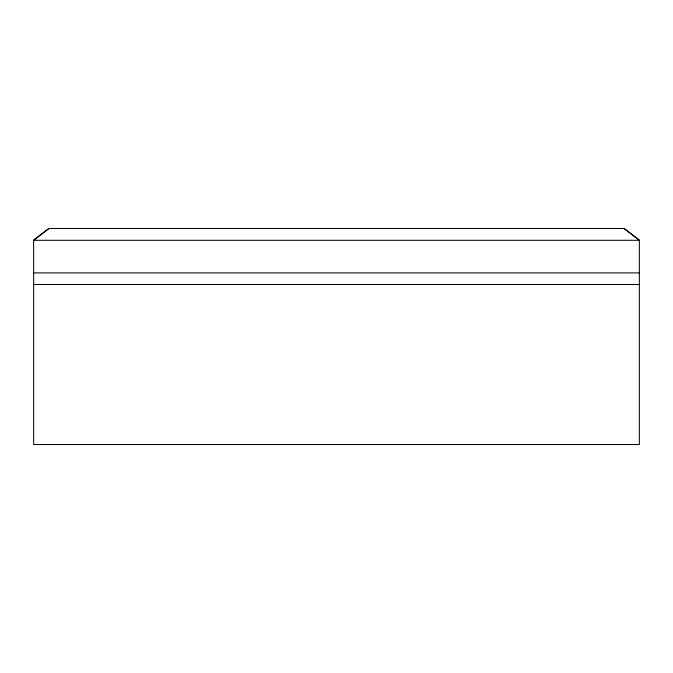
<?xml version="1.0" encoding="UTF-8"?>
<svg xmlns="http://www.w3.org/2000/svg" width="673" height="673" viewBox="0 0 673 673"><rect width="100%" height="100%" fill="white"/><g stroke="black" fill="none" stroke-linecap="round" stroke-linejoin="round"><path stroke-width="1.01" d="M48.919 228.484L33.65 240.295L639.35 240.295L624.081 228.484L48.919 228.484L33.65 240.068L33.65 444.517L639.35 444.517L639.35 240.068L624.081 228.484M33.65 272.901L639.35 272.901M33.65 284.494L639.35 284.494"/></g></svg>
